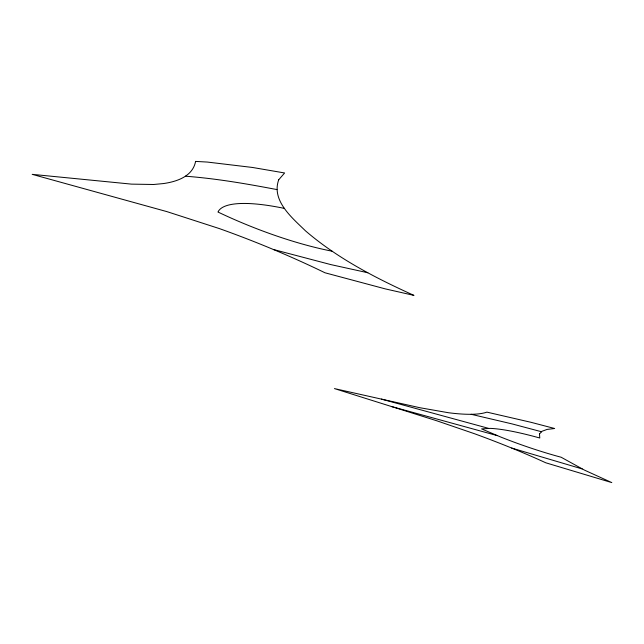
<?xml version="1.0" encoding="UTF-8"?>
<svg xmlns="http://www.w3.org/2000/svg" width="644" height="644" viewBox="0 0 644 644"><rect width="100%" height="100%" fill="white"/><g stroke="black" fill="none" stroke-linecap="round" stroke-linejoin="round"><path stroke-width="0.97" d="M185.4 176.198C216.183 178.533 246.66 183.798 276.96 189.586M471.175 414.301L512.085 423.913L541.564 431.754M367.837 272.75L330.895 264.612L273.362 249.486M381.433 399.111L488.619 428.365M391.359 406.493L497.337 435.634M582.208 468.945L511.698 448.063M284.576 208.439A136.439 33.512 21.1 0 0 217.978 212.029A153.626 41.908 22.5 0 0 332.111 251.2M539.511 433.911L539.769 438.001A94.652 15.311 19.1 0 0 490.237 428.381L481.607 428.904L500.42 436.898A101.551 17.927 19.3 0 0 561.166 457.248L584.414 470.088L611.8 482.598L545.766 462.786A156.733 22.588 19.9 0 0 474.451 433.71L436.713 420.757L334.445 388.59L419.912 407.733L448.337 412.715A197.982 36.748 21.1 0 0 486.896 412.128L531.083 422.327L554.637 428.501L547.086 429.419L542.055 431.247L539.511 433.911M278.707 179.789C271.172 200.735 292.199 217.849 305.473 230.834C337.577 258.461 375.613 278.023 413.971 295.395L385.201 288.866L324.987 272.782A216.666 43.615 21.9 0 0 219.226 228.54L166.957 211.635L32.2 174.347L131.473 184.128L153.666 184.49L163.302 183.58A330.412 82.939 26.7 0 0 195.567 161.403L207.344 162.063L252.512 167.464L284.608 172.97L278.707 179.789"/></g></svg>
